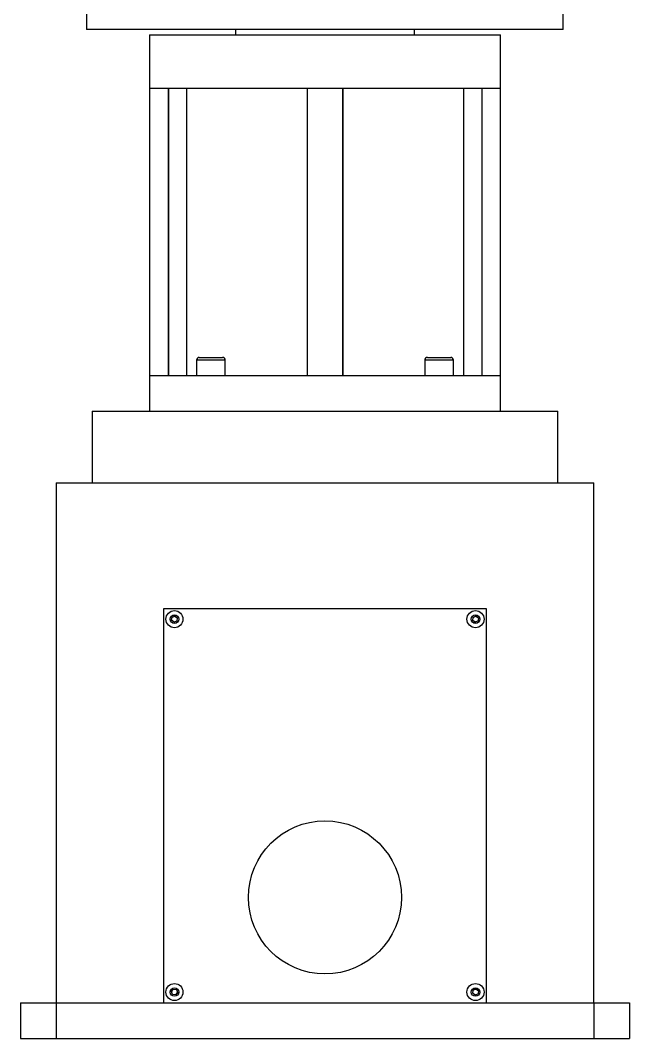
# Model space of a CAD drawing. Header units: millimetres. Extents: x -3.16865624 to -3.16864864, y -11.87708813 to -11.87708127.
# Drawn here: x -3.168656239 to -3.168655389, y -11.877084348 to -11.877082928 of the extents above; entities that cross this region are included whole.
import ezdxf

# ---------------------------------------------------------------- set-up
doc = ezdxf.new("R2010")
doc.units = ezdxf.units.MM

msp = doc.modelspace()

# ---------------------------------------------------------------- linework, layer by layer
at = {"color": 7, "linetype": 'Continuous', "lineweight": 25}
for p, q in [((-3.1686561466, -11.8770829151), (-3.1686561466, -11.8770829401)), ((-3.1686554816, -11.8770829401), (-3.1686554816, -11.8770829151)), ((-3.1686554816, -11.8770829401), (-3.1686561466, -11.8770829401)), ((-3.1686560591, -11.8770829476), (-3.1686560591, -11.8770830226)), ((-3.1686560591, -11.8770829476), (-3.1686555691, -11.8770829476)), ((-3.1686559391, -11.8770829401), (-3.1686559391, -11.8770829476)), ((-3.1686556891, -11.8770829476), (-3.1686556891, -11.8770829401)), ((-3.1686555691, -11.8770830226), (-3.1686555691, -11.8770829476)), ((-3.1686560591, -11.8770830226), (-3.1686560591, -11.8770834226)), ((-3.1686558141, -11.8770830226), (-3.1686560591, -11.8770830226)), ((-3.1686560327, -11.8770830226), (-3.1686560327, -11.8770834226)), ((-3.1686560326, -11.8770830226), (-3.1686560326, -11.8770834226)), ((-3.1686560075, -11.8770830226), (-3.1686560075, -11.8770834226)), ((-3.1686558391, -11.8770830226), (-3.1686558391, -11.8770834226)), ((-3.1686558391, -11.8770830226), (-3.1686558391, -11.8770834226)), ((-3.1686555691, -11.8770830226), (-3.1686558141, -11.8770830226)), ((-3.1686557891, -11.8770834226), (-3.1686557891, -11.8770830226)), ((-3.1686557891, -11.8770830226), (-3.1686557891, -11.8770834226)), ((-3.1686556207, -11.8770830226), (-3.1686556207, -11.8770834226)), ((-3.1686555955, -11.8770830226), (-3.1686555955, -11.8770834226)), ((-3.1686555955, -11.8770830226), (-3.1686555955, -11.8770834226)), ((-3.1686555691, -11.8770834226), (-3.1686555691, -11.8770830226)), ((-3.1686559932, -11.8770834013), (-3.1686559932, -11.8770834226)), ((-3.1686559894, -11.8770833976), (-3.1686559569, -11.8770833976)), ((-3.1686559569, -11.8770833976), (-3.1686559569, -11.8770833976)), ((-3.1686559532, -11.8770834226), (-3.1686559532, -11.8770834013)), ((-3.168655675, -11.8770834013), (-3.168655675, -11.8770834226)), ((-3.1686556712, -11.8770833976), (-3.168655651, -11.8770833976)), ((-3.168655651, -11.8770833976), (-3.1686556387, -11.8770833976)), ((-3.168655635, -11.8770834226), (-3.168655635, -11.8770834013)), ((-3.1686560591, -11.8770834226), (-3.1686560591, -11.8770834726)), ((-3.1686560591, -11.8770834226), (-3.1686558141, -11.8770834226)), ((-3.1686558141, -11.8770834226), (-3.1686555691, -11.8770834226)), ((-3.1686555691, -11.8770834726), (-3.1686555691, -11.8770834226)), ((-3.1686561391, -11.8770834726), (-3.1686561391, -11.8770835726)), ((-3.1686561391, -11.8770834726), (-3.1686554891, -11.8770834726)), ((-3.1686554891, -11.8770835726), (-3.1686554891, -11.8770834726)), ((-3.1686561891, -11.8770835726), (-3.1686561891, -11.8770842976)), ((-3.1686561891, -11.8770835726), (-3.1686554391, -11.8770835726)), ((-3.1686554391, -11.8770842976), (-3.1686554391, -11.8770835726)), ((-3.1686560391, -11.8770837476), (-3.1686555891, -11.8770837476)), ((-3.1686560391, -11.8770842976), (-3.1686560391, -11.8770837476)), ((-3.1686555891, -11.8770837476), (-3.1686555891, -11.8770842976)), ((-3.1686560281, -11.8770837642), (-3.1686560275, -11.8770837599)), ((-3.1686560246, -11.8770837669), (-3.1686560281, -11.8770837642)), ((-3.1686560275, -11.8770837599), (-3.1686560235, -11.8770837583)), ((-3.1686560206, -11.8770837652), (-3.1686560246, -11.8770837669)), ((-3.1686560235, -11.8770837583), (-3.1686560201, -11.8770837609)), ((-3.1686560201, -11.8770837609), (-3.1686560206, -11.8770837652)), ((-3.168655608, -11.8770837644), (-3.1686556076, -11.8770837601)), ((-3.1686556045, -11.8770837669), (-3.168655608, -11.8770837644)), ((-3.1686556076, -11.8770837601), (-3.1686556037, -11.8770837583)), ((-3.1686556005, -11.8770837651), (-3.1686556045, -11.8770837669)), ((-3.1686556037, -11.8770837583), (-3.1686556001, -11.8770837608)), ((-3.1686556001, -11.8770837608), (-3.1686556005, -11.8770837651)), ((-3.1686560284, -11.877084282), (-3.1686560257, -11.8770842786)), ((-3.1686560267, -11.877084286), (-3.1686560284, -11.877084282)), ((-3.1686560257, -11.8770842786), (-3.1686560214, -11.8770842792)), ((-3.1686560198, -11.8770842832), (-3.1686560224, -11.8770842866)), ((-3.1686560214, -11.8770842792), (-3.1686560198, -11.8770842832)), ((-3.168655608, -11.8770842844), (-3.1686556076, -11.8770842801)), ((-3.1686556076, -11.8770842801), (-3.1686556037, -11.8770842783)), ((-3.1686556037, -11.8770842783), (-3.1686556001, -11.8770842808)), ((-3.1686556001, -11.8770842808), (-3.1686556005, -11.8770842851)), ((-3.1686560224, -11.8770842866), (-3.1686560267, -11.877084286)), ((-3.1686556045, -11.8770842869), (-3.168655608, -11.8770842844)), ((-3.1686556005, -11.8770842851), (-3.1686556045, -11.8770842869)), ((-3.1686562391, -11.8770842976), (-3.1686562391, -11.8770843476)), ((-3.1686562391, -11.8770842976), (-3.1686561891, -11.8770842976)), ((-3.1686561891, -11.8770842976), (-3.1686561891, -11.8770843476)), ((-3.1686561891, -11.8770842976), (-3.1686554391, -11.8770842976)), ((-3.1686554391, -11.8770842976), (-3.1686554391, -11.8770843476)), ((-3.1686554391, -11.8770842976), (-3.1686553891, -11.8770842976)), ((-3.1686553891, -11.8770842976), (-3.1686553891, -11.8770843476)), ((-3.1686562391, -11.8770843476), (-3.1686561891, -11.8770843476)), ((-3.1686561891, -11.8770843476), (-3.1686554391, -11.8770843476)), ((-3.1686554391, -11.8770843476), (-3.1686553891, -11.8770843476))]:
    msp.add_line(p, q, dxfattribs=at)
at = {"color": 8, "linetype": 'Continuous', "lineweight": 25}
for p, q in [((-3.1686559532, -11.8770834013), (-3.1686559932, -11.8770834013)), ((-3.16865565, -11.8770834013), (-3.168655675, -11.8770834013)), ((-3.168655635, -11.8770834013), (-3.16865565, -11.8770834013))]:
    msp.add_line(p, q, dxfattribs=at)
at = {"color": 7, "linetype": 'Continuous', "lineweight": 25}
for centre, radius in [((-3.1686560241, -11.8770837626), 0.0000000119), ((-3.1686560241, -11.8770837626), 0.00000000594), ((-3.1686556041, -11.8770837626), 0.0000000119), ((-3.1686556041, -11.8770837626), 0.00000000594), ((-3.1686558141, -11.8770841506), 0.0000001067), ((-3.1686560241, -11.8770842826), 0.0000000119), ((-3.1686560241, -11.8770842826), 0.00000000594), ((-3.1686556041, -11.8770842826), 0.0000000119), ((-3.1686556041, -11.8770842826), 0.00000000594)]:
    msp.add_circle(centre, radius, dxfattribs=at)
for centre, start, end in [((-3.1686559894, -11.8770834013), 90, 180), ((-3.1686559569, -11.8770834013), 0, 90), ((-3.1686556712, -11.8770834013), 90, 180), ((-3.1686556387, -11.8770834013), 0, 90), ((-3.1686560241, -11.8770837626), 232.4483, 292.4483), ((-3.1686560241, -11.8770837626), 52.4483, 112.4483), ((-3.1686556041, -11.8770837626), 234.7962, 294.7962), ((-3.1686556041, -11.8770837626), 54.7962, 114.7962), ((-3.1686560241, -11.8770842826), 142.5227, 202.5227), ((-3.1686560241, -11.8770842826), 322.5227, 22.5227), ((-3.1686556041, -11.8770842826), 54.7962, 114.7962), ((-3.1686556041, -11.8770842826), 234.7962, 294.7962)]:
    msp.add_arc(centre, 0.00000000375, start, end, dxfattribs=at)

doc.saveas('drawing.dxf')
